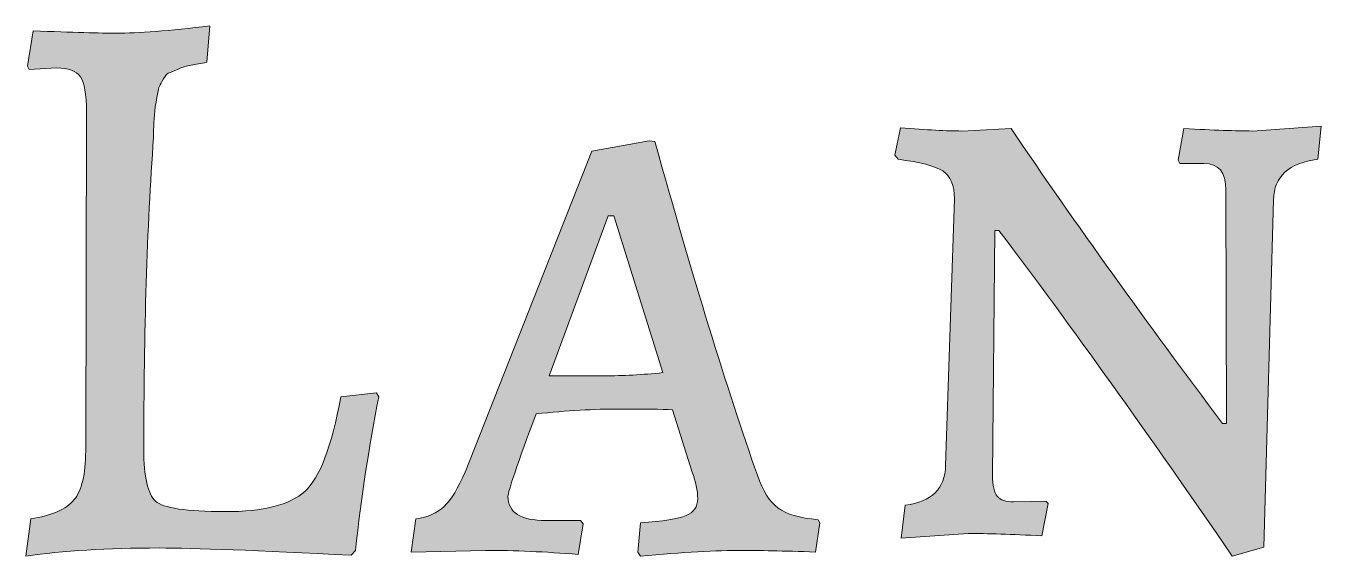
# Model space of a CAD drawing. Header units: inches. Extents: x 30.75 to 38.26, y -31.75 to -24.55.
# Drawn here: x 30.746 to 33.276, y -25.585 to -24.55 of the extents above; entities that cross this region are included whole.
import ezdxf

# ---------------------------------------------------------------- set-up
doc = ezdxf.new("R2010")
doc.units = ezdxf.units.IN
doc.header["$MEASUREMENT"] = 0
doc.layers.add('Layer 2', color=7, linetype='Continuous')

msp = doc.modelspace()

# ---------------------------------------------------------------- hatches: boundary and pattern name
at = {"layer": 'Layer 2', "true_color": 0xffffff}
h = msp.add_hatch(color=7, dxfattribs=at)
h.dxf.hatch_style = 2
edge = h.paths.add_edge_path()
edge.add_spline(control_points=[(31.3819, -25.5834), (31.199, -25.574), (31.0739, -25.5692), (31.0066, -25.5692), (30.9046, -25.5692), (30.8179, -25.5745), (30.7464, -25.585), (30.7464, -25.585), (30.7558, -25.5124), (30.7558, -25.5124), (30.7969, -25.5061), (30.825, -25.4938), (30.8402, -25.4754), (30.8554, -25.457), (30.8631, -25.4252), (30.8631, -25.38), (30.8631, -25.38), (30.8647, -24.7176), (30.8647, -24.7176), (30.8647, -24.684), (30.8607, -24.6614), (30.8528, -24.6498), (30.8449, -24.6383), (30.8294, -24.6325), (30.8063, -24.6325), (30.8063, -24.6325), (30.7527, -24.6356), (30.7527, -24.6356), (30.7527, -24.6356), (30.7495, -24.6293), (30.7495, -24.6293), (30.7495, -24.6293), (30.7606, -24.5599), (30.7606, -24.5599), (30.8384, -24.5631), (30.8925, -24.5646), (30.923, -24.5646), (30.965, -24.5646), (31.026, -24.5599), (31.1059, -24.5504), (31.1059, -24.5504), (31.0996, -24.6214), (31.0996, -24.6214), (31.0881, -24.6235), (31.0778, -24.6254), (31.0689, -24.6269), (31.0599, -24.6285), (31.0521, -24.6309), (31.0452, -24.634), (31.0384, -24.6372), (31.0326, -24.6396), (31.0279, -24.6411), (31.0232, -24.6427), (31.0189, -24.6469), (31.0153, -24.6538), (31.0116, -24.6606), (31.009, -24.6653), (31.0074, -24.6679), (31.0058, -24.6706), (31.0042, -24.6769), (31.0027, -24.6869), (31.0011, -24.6969), (30.9997, -24.704), (30.9987, -24.7081), (30.9966, -24.7292), (30.9956, -24.7492), (30.9956, -24.7681), (30.9829, -24.9437), (30.9766, -25.1466), (30.9766, -25.3768), (30.9766, -25.4304), (30.9843, -25.4641), (30.9995, -25.4777), (31.0147, -25.4914), (31.0599, -25.4983), (31.1351, -25.4983), (31.2103, -25.4983), (31.2623, -25.4851), (31.2912, -25.4588), (31.3202, -25.4326), (31.3435, -25.3711), (31.3614, -25.2743), (31.3614, -25.2743), (31.4308, -25.2664), (31.4308, -25.2664), (31.4308, -25.2664), (31.4355, -25.2743), (31.4355, -25.2743), (31.4166, -25.37), (31.4014, -25.4699), (31.3898, -25.574), (31.3898, -25.574), (31.3819, -25.5834), (31.3819, -25.5834)], knot_values=[0, 0, 0, 0, 1, 1, 1, 2, 2, 2, 3, 3, 3, 4, 4, 4, 5, 5, 5, 6, 6, 6, 7, 7, 7, 8, 8, 8, 9, 9, 9, 10, 10, 10, 11, 11, 11, 12, 12, 12, 13, 13, 13, 14, 14, 14, 15, 15, 15, 16, 16, 16, 17, 17, 17, 18, 18, 18, 19, 19, 19, 20, 20, 20, 21, 21, 21, 22, 22, 22, 23, 23, 23, 24, 24, 24, 25, 25, 25, 26, 26, 26, 27, 27, 27, 28, 28, 28, 29, 29, 29, 30, 30, 30, 31, 31, 31, 31], degree=3, periodic=1)
h = msp.add_hatch(color=7, dxfattribs=at)
h.dxf.hatch_style = 2
edge = h.paths.add_edge_path()
edge.add_spline(control_points=[(33.0472, -24.8186), (33.0472, -24.8186), (32.9999, -24.8186), (32.9999, -24.8186), (32.9999, -24.8186), (32.9968, -24.8122), (32.9968, -24.8122), (32.9968, -24.8122), (33.0078, -24.7507), (33.0078, -24.7507), (33.0656, -24.7539), (33.1103, -24.7555), (33.1418, -24.7555), (33.1418, -24.7555), (33.2759, -24.746), (33.2759, -24.746), (33.2759, -24.746), (33.2696, -24.8107), (33.2696, -24.8107), (33.2128, -24.818), (33.1839, -24.8443), (33.1829, -24.8895), (33.1829, -24.8895), (33.1639, -25.5676), (33.1639, -25.5676), (33.1639, -25.5676), (33.1024, -25.585), (33.1024, -25.585), (32.9405, -25.3495), (32.7886, -25.1377), (32.6467, -24.9494), (32.6467, -24.9494), (32.6388, -24.9494), (32.6388, -24.9494), (32.6388, -24.9494), (32.6341, -25.4273), (32.6341, -25.4273), (32.6341, -25.4473), (32.6372, -25.4609), (32.6435, -25.4683), (32.6498, -25.4757), (32.6603, -25.4793), (32.675, -25.4793), (32.675, -25.4793), (32.7381, -25.4777), (32.7381, -25.4777), (32.7381, -25.4777), (32.7428, -25.4825), (32.7428, -25.4825), (32.7428, -25.4825), (32.7303, -25.5456), (32.7303, -25.5456), (32.6713, -25.5424), (32.6235, -25.5408), (32.5867, -25.5408), (32.5867, -25.5408), (32.4558, -25.5503), (32.4558, -25.5503), (32.4558, -25.5503), (32.4637, -25.4856), (32.4637, -25.4856), (32.5152, -25.4793), (32.5415, -25.4536), (32.5426, -25.4084), (32.5426, -25.4084), (32.5599, -24.8879), (32.5599, -24.8879), (32.5599, -24.8617), (32.5523, -24.8435), (32.537, -24.8335), (32.5218, -24.8235), (32.4926, -24.8159), (32.4496, -24.8107), (32.4496, -24.8107), (32.4432, -24.8028), (32.4432, -24.8028), (32.4432, -24.8028), (32.4543, -24.7492), (32.4543, -24.7492), (32.5058, -24.7534), (32.5457, -24.7555), (32.5741, -24.7555), (32.5741, -24.7555), (32.6703, -24.7507), (32.6703, -24.7507), (32.7975, -24.9379), (32.9353, -25.1298), (33.0835, -25.3264), (33.0835, -25.3264), (33.0914, -25.3264), (33.0914, -25.3264), (33.0914, -25.3264), (33.0898, -24.8706), (33.0898, -24.8706), (33.0898, -24.8359), (33.0756, -24.8186), (33.0472, -24.8186)], knot_values=[0, 0, 0, 0, 1, 1, 1, 2, 2, 2, 3, 3, 3, 4, 4, 4, 5, 5, 5, 6, 6, 6, 7, 7, 7, 8, 8, 8, 9, 9, 9, 10, 10, 10, 11, 11, 11, 12, 12, 12, 13, 13, 13, 14, 14, 14, 15, 15, 15, 16, 16, 16, 17, 17, 17, 18, 18, 18, 19, 19, 19, 20, 20, 20, 21, 21, 21, 22, 22, 22, 23, 23, 23, 24, 24, 24, 25, 25, 25, 26, 26, 26, 27, 27, 27, 28, 28, 28, 29, 29, 29, 30, 30, 30, 31, 31, 31, 32, 32, 32, 32], degree=3, periodic=1)
h = msp.add_hatch(color=7, dxfattribs=at)
h.dxf.hatch_style = 2
edge = h.paths.add_edge_path()
edge.add_spline(control_points=[(32.2887, -25.5771), (32.2245, -25.575), (32.1767, -25.5739), (32.1452, -25.5739), (32.0957, -25.5739), (32.0295, -25.5776), (31.9465, -25.585), (31.9465, -25.585), (31.9417, -25.5771), (31.9417, -25.5771), (31.9417, -25.5771), (31.9465, -25.5203), (31.9465, -25.5203), (31.9906, -25.5172), (32.0203, -25.5124), (32.0356, -25.5061), (32.0508, -25.4998), (32.0584, -25.4888), (32.0584, -25.473), (32.0584, -25.4572), (32.0548, -25.4399), (32.0474, -25.421), (32.0474, -25.421), (32.0095, -25.2995), (32.0095, -25.2995), (31.9885, -25.2985), (31.9538, -25.298), (31.9055, -25.298), (31.8571, -25.298), (31.803, -25.3011), (31.743, -25.3074), (31.7062, -25.4052), (31.6879, -25.4588), (31.6879, -25.4683), (31.6879, -25.4998), (31.7125, -25.5156), (31.762, -25.5156), (31.762, -25.5156), (31.8298, -25.5156), (31.8298, -25.5156), (31.8298, -25.5156), (31.8345, -25.5219), (31.8345, -25.5219), (31.8345, -25.5219), (31.825, -25.5818), (31.825, -25.5818), (31.7609, -25.5766), (31.7005, -25.5739), (31.6437, -25.5739), (31.6437, -25.5739), (31.4986, -25.5771), (31.4986, -25.5771), (31.4986, -25.5771), (31.5081, -25.5124), (31.5081, -25.5124), (31.5312, -25.5093), (31.5496, -25.5012), (31.5632, -25.488), (31.5769, -25.4749), (31.5906, -25.4525), (31.6043, -25.421), (31.6043, -25.421), (31.8519, -24.7949), (31.8519, -24.7949), (31.8519, -24.7949), (31.9638, -24.7744), (31.9638, -24.7744), (31.9638, -24.7744), (31.9749, -24.776), (31.9749, -24.776), (32.0484, -25.0409), (32.1152, -25.258), (32.1751, -25.4273), (32.1857, -25.4578), (32.199, -25.4791), (32.2154, -25.4912), (32.2316, -25.5033), (32.2577, -25.5109), (32.2934, -25.514), (32.2934, -25.514), (32.2966, -25.5203), (32.2966, -25.5203), (32.2966, -25.5203), (32.2887, -25.5771), (32.2887, -25.5771)], knot_values=[0, 0, 0, 0, 1, 1, 1, 2, 2, 2, 3, 3, 3, 4, 4, 4, 5, 5, 5, 6, 6, 6, 7, 7, 7, 8, 8, 8, 9, 9, 9, 10, 10, 10, 11, 11, 11, 12, 12, 12, 13, 13, 13, 14, 14, 14, 15, 15, 15, 16, 16, 16, 17, 17, 17, 18, 18, 18, 19, 19, 19, 20, 20, 20, 21, 21, 21, 22, 22, 22, 23, 23, 23, 24, 24, 24, 25, 25, 25, 26, 26, 26, 27, 27, 27, 28, 28, 28, 28], degree=3, periodic=1)
edge = h.paths.add_edge_path()
edge.add_spline(control_points=[(31.8755, -25.2333), (31.9123, -25.2333), (31.9507, -25.2312), (31.9906, -25.227), (31.9906, -25.227), (31.8944, -24.9211), (31.8944, -24.9211), (31.8944, -24.9211), (31.8834, -24.9211), (31.8834, -24.9211), (31.8834, -24.9211), (31.7683, -25.2333), (31.7683, -25.2333), (31.7683, -25.2333), (31.8755, -25.2333), (31.8755, -25.2333)], knot_values=[0, 0, 0, 0, 1, 1, 1, 2, 2, 2, 3, 3, 3, 4, 4, 4, 5, 5, 5, 5], degree=3, periodic=1)

# ---------------------------------------------------------------- linework, layer by layer
at = {"layer": 'Layer 2', "lineweight": 0}
for points, knots in [([(31.3819, -25.5834), (31.199, -25.574), (31.0739, -25.5692), (31.0066, -25.5692), (30.9046, -25.5692), (30.8179, -25.5745), (30.7464, -25.585), (30.7464, -25.585), (30.7558, -25.5124), (30.7558, -25.5124), (30.7969, -25.5061), (30.825, -25.4938), (30.8402, -25.4754), (30.8554, -25.457), (30.8631, -25.4252), (30.8631, -25.38), (30.8631, -25.38), (30.8647, -24.7176), (30.8647, -24.7176), (30.8647, -24.684), (30.8607, -24.6614), (30.8528, -24.6498), (30.8449, -24.6383), (30.8294, -24.6325), (30.8063, -24.6325), (30.8063, -24.6325), (30.7527, -24.6356), (30.7527, -24.6356), (30.7527, -24.6356), (30.7495, -24.6293), (30.7495, -24.6293), (30.7495, -24.6293), (30.7606, -24.5599), (30.7606, -24.5599), (30.8384, -24.5631), (30.8925, -24.5646), (30.923, -24.5646), (30.965, -24.5646), (31.026, -24.5599), (31.1059, -24.5504), (31.1059, -24.5504), (31.0996, -24.6214), (31.0996, -24.6214), (31.0881, -24.6235), (31.0778, -24.6254), (31.0689, -24.6269), (31.0599, -24.6285), (31.0521, -24.6309), (31.0452, -24.634), (31.0384, -24.6372), (31.0326, -24.6396), (31.0279, -24.6411), (31.0232, -24.6427), (31.0189, -24.6469), (31.0153, -24.6538), (31.0116, -24.6606), (31.009, -24.6653), (31.0074, -24.6679), (31.0058, -24.6706), (31.0042, -24.6769), (31.0027, -24.6869), (31.0011, -24.6969), (30.9997, -24.704), (30.9987, -24.7081), (30.9966, -24.7292), (30.9956, -24.7492), (30.9956, -24.7681), (30.9829, -24.9437), (30.9766, -25.1466), (30.9766, -25.3768), (30.9766, -25.4304), (30.9843, -25.4641), (30.9995, -25.4777), (31.0147, -25.4914), (31.0599, -25.4983), (31.1351, -25.4983), (31.2103, -25.4983), (31.2623, -25.4851), (31.2912, -25.4588), (31.3202, -25.4326), (31.3435, -25.3711), (31.3614, -25.2743), (31.3614, -25.2743), (31.4308, -25.2664), (31.4308, -25.2664), (31.4308, -25.2664), (31.4355, -25.2743), (31.4355, -25.2743), (31.4166, -25.37), (31.4014, -25.4699), (31.3898, -25.574), (31.3898, -25.574), (31.3819, -25.5834), (31.3819, -25.5834)], [0, 0, 0, 0, 1, 1, 1, 2, 2, 2, 3, 3, 3, 4, 4, 4, 5, 5, 5, 6, 6, 6, 7, 7, 7, 8, 8, 8, 9, 9, 9, 10, 10, 10, 11, 11, 11, 12, 12, 12, 13, 13, 13, 14, 14, 14, 15, 15, 15, 16, 16, 16, 17, 17, 17, 18, 18, 18, 19, 19, 19, 20, 20, 20, 21, 21, 21, 22, 22, 22, 23, 23, 23, 24, 24, 24, 25, 25, 25, 26, 26, 26, 27, 27, 27, 28, 28, 28, 29, 29, 29, 30, 30, 30, 31, 31, 31, 31]), ([(33.0472, -24.8186), (33.0472, -24.8186), (32.9999, -24.8186), (32.9999, -24.8186), (32.9999, -24.8186), (32.9968, -24.8122), (32.9968, -24.8122), (32.9968, -24.8122), (33.0078, -24.7507), (33.0078, -24.7507), (33.0656, -24.7539), (33.1103, -24.7555), (33.1418, -24.7555), (33.1418, -24.7555), (33.2759, -24.746), (33.2759, -24.746), (33.2759, -24.746), (33.2696, -24.8107), (33.2696, -24.8107), (33.2128, -24.818), (33.1839, -24.8443), (33.1829, -24.8895), (33.1829, -24.8895), (33.1639, -25.5676), (33.1639, -25.5676), (33.1639, -25.5676), (33.1024, -25.585), (33.1024, -25.585), (32.9405, -25.3495), (32.7886, -25.1377), (32.6467, -24.9494), (32.6467, -24.9494), (32.6388, -24.9494), (32.6388, -24.9494), (32.6388, -24.9494), (32.6341, -25.4273), (32.6341, -25.4273), (32.6341, -25.4473), (32.6372, -25.4609), (32.6435, -25.4683), (32.6498, -25.4757), (32.6603, -25.4793), (32.675, -25.4793), (32.675, -25.4793), (32.7381, -25.4777), (32.7381, -25.4777), (32.7381, -25.4777), (32.7428, -25.4825), (32.7428, -25.4825), (32.7428, -25.4825), (32.7303, -25.5456), (32.7303, -25.5456), (32.6713, -25.5424), (32.6235, -25.5408), (32.5867, -25.5408), (32.5867, -25.5408), (32.4558, -25.5503), (32.4558, -25.5503), (32.4558, -25.5503), (32.4637, -25.4856), (32.4637, -25.4856), (32.5152, -25.4793), (32.5415, -25.4536), (32.5426, -25.4084), (32.5426, -25.4084), (32.5599, -24.8879), (32.5599, -24.8879), (32.5599, -24.8617), (32.5523, -24.8435), (32.537, -24.8335), (32.5218, -24.8235), (32.4926, -24.8159), (32.4496, -24.8107), (32.4496, -24.8107), (32.4432, -24.8028), (32.4432, -24.8028), (32.4432, -24.8028), (32.4543, -24.7492), (32.4543, -24.7492), (32.5058, -24.7534), (32.5457, -24.7555), (32.5741, -24.7555), (32.5741, -24.7555), (32.6703, -24.7507), (32.6703, -24.7507), (32.7975, -24.9379), (32.9353, -25.1298), (33.0835, -25.3264), (33.0835, -25.3264), (33.0914, -25.3264), (33.0914, -25.3264), (33.0914, -25.3264), (33.0898, -24.8706), (33.0898, -24.8706), (33.0898, -24.8359), (33.0756, -24.8186), (33.0472, -24.8186)], [0, 0, 0, 0, 1, 1, 1, 2, 2, 2, 3, 3, 3, 4, 4, 4, 5, 5, 5, 6, 6, 6, 7, 7, 7, 8, 8, 8, 9, 9, 9, 10, 10, 10, 11, 11, 11, 12, 12, 12, 13, 13, 13, 14, 14, 14, 15, 15, 15, 16, 16, 16, 17, 17, 17, 18, 18, 18, 19, 19, 19, 20, 20, 20, 21, 21, 21, 22, 22, 22, 23, 23, 23, 24, 24, 24, 25, 25, 25, 26, 26, 26, 27, 27, 27, 28, 28, 28, 29, 29, 29, 30, 30, 30, 31, 31, 31, 32, 32, 32, 32]), ([(32.2887, -25.5771), (32.2245, -25.575), (32.1767, -25.5739), (32.1452, -25.5739), (32.0957, -25.5739), (32.0295, -25.5776), (31.9465, -25.585), (31.9465, -25.585), (31.9417, -25.5771), (31.9417, -25.5771), (31.9417, -25.5771), (31.9465, -25.5203), (31.9465, -25.5203), (31.9906, -25.5172), (32.0203, -25.5124), (32.0356, -25.5061), (32.0508, -25.4998), (32.0584, -25.4888), (32.0584, -25.473), (32.0584, -25.4572), (32.0548, -25.4399), (32.0474, -25.421), (32.0474, -25.421), (32.0095, -25.2995), (32.0095, -25.2995), (31.9885, -25.2985), (31.9538, -25.298), (31.9055, -25.298), (31.8571, -25.298), (31.803, -25.3011), (31.743, -25.3074), (31.7062, -25.4052), (31.6879, -25.4588), (31.6879, -25.4683), (31.6879, -25.4998), (31.7125, -25.5156), (31.762, -25.5156), (31.762, -25.5156), (31.8298, -25.5156), (31.8298, -25.5156), (31.8298, -25.5156), (31.8345, -25.5219), (31.8345, -25.5219), (31.8345, -25.5219), (31.825, -25.5818), (31.825, -25.5818), (31.7609, -25.5766), (31.7005, -25.5739), (31.6437, -25.5739), (31.6437, -25.5739), (31.4986, -25.5771), (31.4986, -25.5771), (31.4986, -25.5771), (31.5081, -25.5124), (31.5081, -25.5124), (31.5312, -25.5093), (31.5496, -25.5012), (31.5632, -25.488), (31.5769, -25.4749), (31.5906, -25.4525), (31.6043, -25.421), (31.6043, -25.421), (31.8519, -24.7949), (31.8519, -24.7949), (31.8519, -24.7949), (31.9638, -24.7744), (31.9638, -24.7744), (31.9638, -24.7744), (31.9749, -24.776), (31.9749, -24.776), (32.0484, -25.0409), (32.1152, -25.258), (32.1751, -25.4273), (32.1857, -25.4578), (32.199, -25.4791), (32.2154, -25.4912), (32.2316, -25.5033), (32.2577, -25.5109), (32.2934, -25.514), (32.2934, -25.514), (32.2966, -25.5203), (32.2966, -25.5203), (32.2966, -25.5203), (32.2887, -25.5771), (32.2887, -25.5771)], [0, 0, 0, 0, 1, 1, 1, 2, 2, 2, 3, 3, 3, 4, 4, 4, 5, 5, 5, 6, 6, 6, 7, 7, 7, 8, 8, 8, 9, 9, 9, 10, 10, 10, 11, 11, 11, 12, 12, 12, 13, 13, 13, 14, 14, 14, 15, 15, 15, 16, 16, 16, 17, 17, 17, 18, 18, 18, 19, 19, 19, 20, 20, 20, 21, 21, 21, 22, 22, 22, 23, 23, 23, 24, 24, 24, 25, 25, 25, 26, 26, 26, 27, 27, 27, 28, 28, 28, 28]), ([(31.8755, -25.2333), (31.9123, -25.2333), (31.9507, -25.2312), (31.9906, -25.227), (31.9906, -25.227), (31.8944, -24.9211), (31.8944, -24.9211), (31.8944, -24.9211), (31.8834, -24.9211), (31.8834, -24.9211), (31.8834, -24.9211), (31.7683, -25.2333), (31.7683, -25.2333), (31.7683, -25.2333), (31.8755, -25.2333), (31.8755, -25.2333)], [0, 0, 0, 0, 1, 1, 1, 2, 2, 2, 3, 3, 3, 4, 4, 4, 5, 5, 5, 5])]:
    msp.add_open_spline(points, degree=3, knots=knots, dxfattribs=at)

doc.saveas('drawing.dxf')
